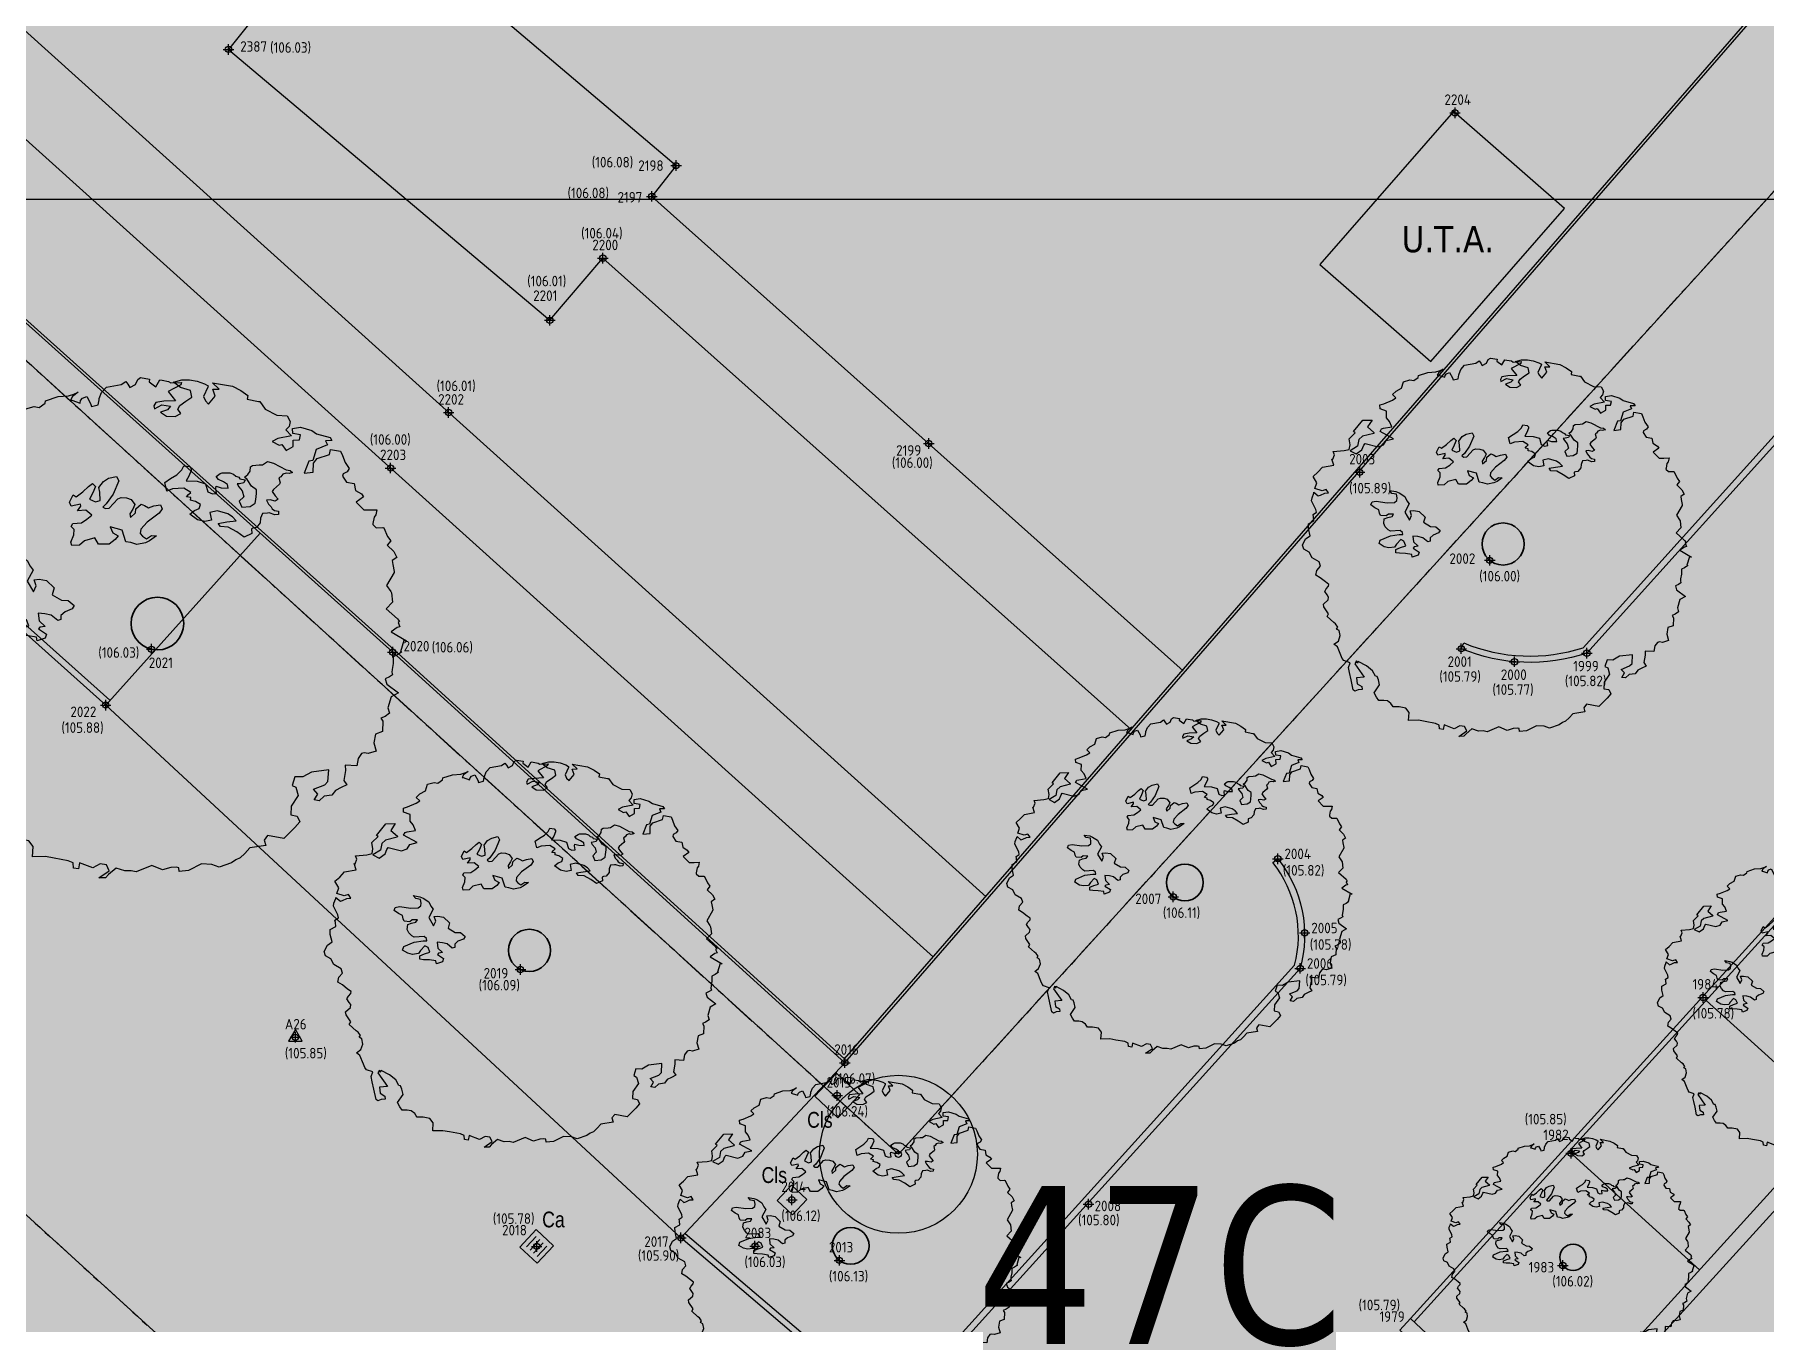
# Model space of a CAD drawing. Extents: x 9555 to 11275, y -8412 to -6382.
# Drawn here: x 10389.65 to 10422.53, y -7875.6 to -7851.13 of the extents above; entities that cross this region are included whole.
import ezdxf
from ezdxf.enums import TextEntityAlignment as Align

# ---------------------------------------------------------------- set-up
doc = ezdxf.new("R2010")
doc.units = 0
doc.header["$MEASUREMENT"] = 0
doc.header["$XCLIPFRAME"] = 2
doc.header["$PDMODE"] = 33
doc.header["$PDSIZE"] = 0.12
doc.linetypes.add('PHANTOM2', pattern=[1.25, 0.625, -0.125, 0.125, -0.125, 0.125, -0.125])
doc.layers.get('0').update_dxf_attribs({"color": 53, "lineweight": 50})
for name, color, linetype in [('01_PROG', 7, 'Continuous'), ('02_CAT', 7, 'Continuous'), ('Conf Lotti-Retino', 253, 'Continuous'), ('Conf-N', 7, 'Continuous'), ('Conf-P', 2, 'Continuous'), ('GEI-Nome_P', 6, 'Continuous'), ('GEI-Punti', 7, 'Continuous'), ('Gei-Punti_3D', 3, 'Continuous'), ('GEI-Quote_P', 3, 'Continuous'), ('GEI-Simboli', 6, 'Continuous'), ('Immagine', 181, 'Continuous'), ('Ril-Aiuola_Retino', 85, 'Continuous'), ('Ril-Albero', 104, 'Continuous'), ('Ril-Muro', 6, 'Continuous'), ('Ril-Rec', 4, 'Continuous'), ('Ril-Strada', 4, 'Continuous'), ('Ril-Strada_Marciapiede', 4, 'Continuous'), ('Ril-Struttura_cls', 4, 'Continuous'), ('Ril-Struttura_U.T.A.', 7, 'Continuous'), ('Ril-Tomb_CADITOIA-Chiusino', 5, 'Continuous'), ('Ril-Tomb_CEMENTO-Cls', 5, 'Continuous')]:
    doc.layers.add(name, color=color, linetype=linetype)
for name, color, linetype, lineweight in [('Conf Lotti', 2, 'PHANTOM2', 30), ('Fr01 Fgl. 957D', 140, 'Continuous', 30), ('Ril-Albero_Tronco', 3, 'Continuous', 35)]:
    doc.layers.add(name, color=color, linetype=linetype, lineweight=lineweight)
doc.layers.add('Gei-Nome_p(OFF)', color=251, linetype='Continuous', plot=False)
doc.styles.add('HELVLA', font='helvl', dxfattribs={"width": 0.8})
doc.styles.get("Standard").update_dxf_attribs({"font": 'isocp.shx'})
doc.styles.add('Tahoma', font='tahoma.ttf')
picture_1 = doc.add_image_def('image1.png', size_in_pixel=(3510, 4950))
picture_2 = doc.add_image_def('image2.png', size_in_pixel=(4950, 3510))
picture_3 = doc.add_image_def('image3.png', size_in_pixel=(3510, 4950))
pattern_1 = [(90, (-0.72, 1.08), (-1.14, 0.66), [0.06, -1.005, 0.045, -0.435, 0.09, -1.065]), (100, (-1.335, 0.795), (-1.42672142, 0.40338068), [0.105, -0.255, 0.135, -0.795, 0.075, -0.99]), (110, (-0.855, 0.645), (-1.104881267, 0.66735477), [0.12, -0.825, 0.105, -0.615, 0.075, -0.48]), (120, (-0.765, 1.08), (-1.27025934, -0.10984628), [0.075, -0.495, 0.06, -0.735, 0.045, -0.975]), (130, (-1.095, 0.66), (-1.081851777, 0.169179587), [0.06, -0.66, 0.045, -0.42, 0.12, -0.765]), (140, (-0.555, 0.885), (-1.17866747, -0.40123932), [0.03, -0.555, 0.075, -0.915, 0.09, -0.465]), (150, (-0.66, 0.93), (-1.11853829, -0.49736515), [0.075, -0.615, 0.03, -0.72, 0.06, -0.555]), (160, (-0.48, 0.765), (-1.07793424, -0.54946135), [0.045, -0.285, 0.09, -0.48, 0.06, -0.66]), (170, (-1.365, 0.84), (-0.82359725, -1.04282672), [0.105, -0.66, 0.045, -0.78, 0.09, -0.735]), (180, (-0.72, 0.93), (-0.555, -1.32), [0.09, -0.465, 0.06, -0.915, 0.03, -0.93]), (190, (-1.185, 0.69), (-0.72572646, -1.239857295), [0.105, -0.585, 0.09, -0.48, 0.105, -1.095]), (200, (-0.33, 0.585), (-0.40845569, -1.20220171), [0.12, -0.39, 0.06, -0.795, 0.09, -0.87]), (210, (-0.51, 0.18), (-0.14246134, -1.43324972), [0.075, -1.005, 0.09, -0.465, 0.105, -0.615]), (220, (-0.18, 0.51), (-0.356330406, -1.395538836), [0.045, -0.33, 0.06, -0.645, 0.12, -0.84]), (230, (-1.38, 0.06), (0.17102844, -1.10298426), [0.09, -0.54, 0.105, -0.465, 0.06, -0.63]), (240, (-0.09, 1.305), (0.60383629, -1.02412486), [0.06, -0.42, 0.12, -0.93, 0.105, -0.855]), (250, (-0.93, 0.315), (0.81214345, -1.18950537), [0.09, -0.63, 0.075, -0.57, 0.06, -0.915]), (260, (-0.57, 0.405), (0.845615826, -1.078220235), [0.135, -0.495, 0.09, -0.675, 0.12, -0.66])]

# ---------------------------------------------------------------- blocks, each defined once
blk = doc.blocks.new('ALB_PINO')
at = {"layer": 'Ril-Albero'}
for points in [[(0.996, -1.089), (0.965, -1.084), (0.987, -1.048), (0.96, -1.019), (1.029, -0.991), (1.049, -0.971), (1.054, -0.9), (0.948, -0.913), (0.894, -0.943), (0.846, -0.942), (0.829, -0.995), (0.851, -1.007), (0.866, -1.058), (0.822, -1.122), (0.82, -1.177), (0.859, -1.184), (0.876, -1.219), (0.846, -1.254), (0.778, -1.322), (0.678, -1.303), (0.656, -1.332), (0.666, -1.365), (0.568, -1.38), (0.538, -1.414), (0.509, -1.441), (0.483, -1.452), (0.456, -1.471), (0.379, -1.497), (0.334, -1.481), (0.271, -1.478), (0.191, -1.519), (0.134, -1.525), (0.131, -1.501), (0.115, -1.498), (0.083, -1.5), (0.032, -1.515), (-0.035, -1.487), (-0.13, -1.526), (-0.161, -1.52), (-0.201, -1.521), (-0.253, -1.503), (-0.301, -1.543), (-0.32, -1.563), (-0.36, -1.564), (-0.296, -1.52), (-0.314, -1.484), (-0.353, -1.478), (-0.397, -1.502), (-0.479, -1.471), (-0.486, -1.509), (-0.517, -1.504), (-0.519, -1.472), (-0.549, -1.458), (-0.634, -1.443), (-0.688, -1.433), (-0.769, -1.435), (-0.765, -1.371), (-0.791, -1.335), (-0.845, -1.325), (-0.893, -1.325), (-0.899, -1.315), (-0.912, -1.297), (-0.94, -1.276), (-0.971, -1.271), (-1.011, -1.271), (-1.03, -1.244), (-1.048, -1.209), (-1.004, -1.145), (-1.013, -1.103), (-1.024, -1.077), (-1.039, -1.075), (-1.063, -1.03), (-1.112, -0.99), (-1.178, -0.954), (-1.188, -0.968), (-1.193, -0.951), (-1.205, -0.973), (-1.129, -1.082), (-1.193, -1.087), (-1.186, -1.136), (-1.15, -1.158), (-1.147, -1.183), (-1.179, -1.185), (-1.205, -1.196), (-1.219, -1.186), (-1.236, -1.103), (-1.25, -1.045), (-1.258, -1.003), (-1.244, -0.966), (-1.296, -0.948), (-1.309, -0.93), (-1.32, -0.904), (-1.348, -0.835), (-1.376, -0.814), (-1.34, -0.789), (-1.324, -0.744), (-1.332, -0.702), (-1.354, -0.691), (-1.343, -0.676), (-1.362, -0.649), (-1.377, -0.639), (-1.432, -0.589), (-1.42, -0.567), (-1.458, -0.512), (-1.461, -0.488), (-1.423, -0.454), (-1.419, -0.431), (-1.432, -0.413), (-1.451, -0.386), (-1.439, -0.364), (-1.419, -0.343), (-1.417, -0.328), (-1.445, -0.307), (-1.487, -0.275), (-1.523, -0.253), (-1.516, -0.214), (-1.486, -0.18), (-1.496, -0.146), (-1.554, -0.112), (-1.578, -0.067), (-1.621, -0.043), (-1.631, -0.01), (-1.606, 0.042), (-1.569, 0.067), (-1.583, 0.125), (-1.584, 0.165), (-1.539, 0.189), (-1.542, 0.222), (-1.546, 0.239), (-1.519, 0.258), (-1.523, 0.282), (-1.558, 0.352), (-1.554, 0.376), (-1.539, 0.413), (-1.538, 0.421), (-1.503, 0.391), (-1.486, 0.396), (-1.451, 0.413), (-1.451, 0.413), (-1.419, 0.415), (-1.438, 0.443), (-1.472, 0.433), (-1.532, 0.452), (-1.516, 0.497), (-1.546, 0.55), (-1.508, 0.583), (-1.469, 0.624), (-1.378, 0.64), (-1.393, 0.69), (-1.386, 0.689), (-1.371, 0.726), (-1.382, 0.752), (-1.293, 0.76), (-1.251, 0.769), (-1.244, 0.807), (-1.252, 0.856), (-1.203, 0.904), (-1.217, 0.914), (-1.142, 1.006), (-1.066, 1.007), (-1.102, 0.953), (-1.05, 0.908), (-1.052, 0.9), (-1.144, 0.877), (-1.173, 0.85), (-1.183, 0.796), (-1.245, 0.759), (-1.194, 0.734), (-1.148, 0.766), (-1.133, 0.803), (-1.123, 0.817), (-1.016, 0.79), (-0.973, 0.806), (-0.95, 0.842), (-0.892, 0.856), (-1.001, 0.915), (-0.989, 0.937), (-0.972, 0.942), (-0.906, 0.954), (-0.923, 0.997), (-0.949, 1.026), (-0.947, 1.081), (-1, 1.099), (-1.002, 1.131), (-0.969, 1.141), (-0.9, 1.169), (-0.872, 1.188), (-0.899, 1.216), (-0.87, 1.243), (-0.826, 1.267), (-0.809, 1.32), (-0.758, 1.335), (-0.727, 1.329), (-0.691, 1.355), (-0.688, 1.37), (-0.611, 1.396), (-0.546, 1.4), (-0.513, 1.41), (-0.487, 1.422), (-0.523, 1.396), (-0.535, 1.374), (-0.527, 1.373), (-0.475, 1.356), (-0.472, 1.371), (-0.461, 1.385), (-0.435, 1.396), (-0.411, 1.352), (-0.406, 1.335), (-0.365, 1.344), (-0.359, 1.375), (-0.358, 1.383), (-0.343, 1.42), (-0.313, 1.454), (-0.222, 1.47), (-0.195, 1.489), (-0.182, 1.471), (-0.169, 1.452), (-0.134, 1.47), (-0.121, 1.5), (-0.103, 1.512), (-0.049, 1.503), (-0.051, 1.487), (-0.009, 1.456), (0.015, 1.499), (0.03, 1.496), (0.069, 1.489), (0.083, 1.479), (0.148, 1.483), (0.145, 1.468), (0.066, 1.426), (0.111, 1.37), (0.039, 1.367), (-0.01, 1.36), (-0.022, 1.338), (-0.017, 1.321), (0.027, 1.345), (0.081, 1.336), (0.062, 1.315), (0.019, 1.299), (0.055, 1.276), (0.11, 1.274), (0.145, 1.292), (0.126, 1.319), (0.126, 1.319), (0.138, 1.341), (0.175, 1.367), (0.211, 1.392), (0.203, 1.433), (0.142, 1.452), (0.1, 1.484), (0.151, 1.499), (0.198, 1.498), (0.245, 1.49), (0.29, 1.474), (0.29, 1.474), (0.312, 1.462), (0.31, 1.454), (0.284, 1.395), (0.295, 1.369), (0.315, 1.349), (0.356, 1.398), (0.34, 1.441), (0.38, 1.442), (0.339, 1.481), (0.463, 1.459), (0.514, 1.433), (0.557, 1.402), (0.553, 1.379), (0.622, 1.366), (0.63, 1.365), (0.662, 1.319), (0.735, 1.282), (0.798, 1.278), (0.816, 1.243), (0.81, 1.212), (0.791, 1.192), (0.824, 1.154), (0.741, 1.137), (0.706, 1.119), (0.749, 1.096), (0.766, 1.101), (0.792, 1.064), (0.836, 1.088), (0.835, 1.128), (0.875, 1.129), (0.881, 1.16), (0.834, 1.168), (0.832, 1.2), (0.881, 1.208), (0.95, 1.187), (0.978, 1.166), (1.062, 1.143), (1.074, 1.125), (1.034, 1.124), (1.046, 1.098), (0.977, 1.071), (0.956, 1.002), (0.932, 0.999), (0.902, 0.924), (0.959, 0.93), (0.961, 0.986), (0.982, 1.014), (1.059, 1.04), (1.065, 1.071), (1.126, 1.06), (1.138, 1.034), (1.154, 0.991), (1.179, 0.954), (1.168, 0.933), (1.142, 0.921), (1.139, 0.906), (1.164, 0.869), (1.211, 0.861), (1.219, 0.819), (1.255, 0.797), (1.268, 0.779), (1.222, 0.747), (1.269, 0.699), (1.309, 0.699), (1.35, 0.7), (1.344, 0.669), (1.333, 0.655), (1.326, 0.616), (1.325, 0.609), (1.346, 0.589), (1.386, 0.59), (1.393, 0.588), (1.416, 0.536), (1.435, 0.509), (1.414, 0.481), (1.455, 0.442), (1.473, 0.406), (1.445, 0.387), (1.449, 0.363), (1.457, 0.321), (1.456, 0.314), (1.41, 0.234), (1.435, 0.198), (1.441, 0.188), (1.447, 0.132), (1.408, 0.091), (1.477, 0.03), (1.489, 0.012), (1.48, 0.006), (1.492, -0.02), (1.475, -0.025), (1.438, -0.051), (1.532, -0.107), (1.516, -0.105), (1.496, -0.173), (1.504, -0.174), (1.477, -0.193), (1.451, -0.205), (1.451, -0.245), (1.444, -0.283), (1.442, -0.299), (1.447, -0.316), (1.428, -0.328), (1.402, -0.34), (1.412, -0.373), (1.483, -0.426), (1.438, -0.45), (1.418, -0.518), (1.428, -0.552), (1.401, -0.571), (1.375, -0.582), (1.387, -0.6), (1.384, -0.664), (1.341, -0.68), (1.331, -0.734), (1.346, -0.785), (1.296, -0.8), (1.272, -0.795), (1.255, -0.8), (1.234, -0.829), (1.226, -0.875), (1.155, -0.87), (1.157, -0.903), (1.146, -0.964), (1.165, -0.992), (1.13, -1.009), (1.095, -1.027), (1.074, -1.055), (1.025, -1.062)], [(0.722, 0.669), (0.688, 0.681), (0.677, 0.679), (0.646, 0.676), (0.635, 0.647), (0.633, 0.619), (0.609, 0.591), (0.588, 0.587), (0.579, 0.583), (0.58, 0.554), (0.534, 0.532), (0.488, 0.563), (0.436, 0.592), (0.388, 0.596), (0.374, 0.616), (0.427, 0.625), (0.484, 0.632), (0.461, 0.656), (0.434, 0.674), (0.369, 0.693), (0.323, 0.682), (0.332, 0.635), (0.291, 0.627), (0.247, 0.637), (0.2, 0.672), (0.229, 0.695), (0.257, 0.707), (0.265, 0.731), (0.235, 0.751), (0.204, 0.759), (0.205, 0.774), (0.179, 0.779), (0.191, 0.793), (0.205, 0.806), (0.162, 0.833), (0.093, 0.828), (0.058, 0.814), (0.045, 0.867), (0.081, 0.891), (0.12, 0.915), (0.15, 0.945), (0.162, 0.97), (0.197, 0.965), (0.207, 0.954), (0.208, 0.942), (0.193, 0.907), (0.176, 0.878), (0.244, 0.875), (0.296, 0.86), (0.31, 0.81), (0.338, 0.797), (0.364, 0.8), (0.359, 0.83), (0.362, 0.844), (0.393, 0.835), (0.436, 0.833), (0.432, 0.855), (0.407, 0.871), (0.375, 0.886), (0.362, 0.905), (0.387, 0.922), (0.398, 0.926), (0.445, 0.926), (0.469, 0.918), (0.483, 0.906), (0.501, 0.899), (0.507, 0.889), (0.54, 0.883), (0.531, 0.865), (0.506, 0.86), (0.49, 0.858), (0.5, 0.841), (0.522, 0.816), (0.531, 0.78), (0.503, 0.752), (0.52, 0.715), (0.57, 0.72), (0.602, 0.74), (0.606, 0.763), (0.609, 0.8), (0.609, 0.823), (0.579, 0.844), (0.552, 0.886), (0.536, 0.901), (0.557, 0.916), (0.571, 0.936), (0.572, 0.963), (0.586, 0.971), (0.627, 0.975), (0.646, 0.976), (0.677, 0.997), (0.715, 0.986), (0.793, 0.946), (0.817, 0.941), (0.832, 0.929), (0.81, 0.922), (0.793, 0.925), (0.771, 0.919), (0.76, 0.902), (0.748, 0.895), (0.756, 0.865), (0.752, 0.856), (0.714, 0.825), (0.706, 0.811), (0.724, 0.785), (0.743, 0.764), (0.724, 0.753), (0.693, 0.76), (0.672, 0.758), (0.683, 0.734), (0.699, 0.717), (0.706, 0.705), (0.72, 0.696), (0.745, 0.69), (0.744, 0.671)], [(-0.5, 0.779), (-0.459, 0.809), (-0.424, 0.842), (-0.4, 0.861), (-0.381, 0.842), (-0.397, 0.803), (-0.417, 0.764), (-0.38, 0.748), (-0.353, 0.757), (-0.355, 0.807), (-0.361, 0.836), (-0.332, 0.874), (-0.3, 0.893), (-0.251, 0.905), (-0.238, 0.878), (-0.272, 0.796), (-0.315, 0.736), (-0.335, 0.716), (-0.32, 0.707), (-0.296, 0.709), (-0.244, 0.767), (-0.223, 0.774), (-0.19, 0.772), (-0.161, 0.762), (-0.138, 0.731), (-0.151, 0.704), (-0.17, 0.675), (-0.166, 0.652), (-0.134, 0.68), (-0.133, 0.705), (-0.099, 0.734), (-0.079, 0.726), (-0.055, 0.711), (-0.022, 0.723), (0.019, 0.73), (0.03, 0.706), (0.01, 0.678), (-0.062, 0.624), (-0.102, 0.58), (-0.106, 0.554), (-0.092, 0.538), (-0.068, 0.52), (-0.036, 0.542), (-0.006, 0.539), (-0.049, 0.509), (-0.074, 0.497), (-0.127, 0.486), (-0.164, 0.498), (-0.194, 0.503), (-0.217, 0.575), (-0.29, 0.595), (-0.275, 0.557), (-0.241, 0.539), (-0.26, 0.516), (-0.297, 0.488), (-0.363, 0.488), (-0.384, 0.526), (-0.449, 0.509), (-0.479, 0.482), (-0.527, 0.479), (-0.532, 0.5), (-0.513, 0.545), (-0.511, 0.578), (-0.53, 0.597), (-0.521, 0.615), (-0.467, 0.62), (-0.434, 0.641), (-0.403, 0.667), (-0.44, 0.697), (-0.491, 0.694), (-0.471, 0.722), (-0.472, 0.735), (-0.53, 0.722), (-0.541, 0.746), (-0.519, 0.791)], [(-0.743, -0.084), (-0.794, -0.076), (-0.842, -0.074), (-0.872, -0.071), (-0.872, -0.044), (-0.833, -0.028), (-0.791, -0.014), (-0.806, 0.023), (-0.832, 0.036), (-0.866, -0.001), (-0.882, -0.026), (-0.929, -0.032), (-0.966, -0.023), (-1.009, 0.003), (-0.999, 0.031), (-0.917, 0.066), (-0.844, 0.077), (-0.816, 0.077), (-0.819, 0.094), (-0.838, 0.109), (-0.916, 0.105), (-0.936, 0.115), (-0.958, 0.14), (-0.971, 0.167), (-0.966, 0.206), (-0.937, 0.216), (-0.903, 0.223), (-0.89, 0.242), (-0.932, 0.244), (-0.95, 0.228), (-0.996, 0.231), (-1.004, 0.251), (-1.01, 0.278), (-1.042, 0.294), (-1.075, 0.318), (-1.066, 0.342), (-1.032, 0.348), (-0.944, 0.335), (-0.884, 0.338), (-0.863, 0.354), (-0.861, 0.375), (-0.866, 0.405), (-0.904, 0.412), (-0.923, 0.435), (-0.872, 0.426), (-0.845, 0.416), (-0.8, 0.387), (-0.783, 0.352), (-0.764, 0.328), (-0.8, 0.26), (-0.762, 0.194), (-0.745, 0.232), (-0.757, 0.269), (-0.727, 0.272), (-0.682, 0.265), (-0.634, 0.219), (-0.647, 0.177), (-0.589, 0.143), (-0.548, 0.141), (-0.512, 0.11), (-0.524, 0.09), (-0.568, 0.072), (-0.594, 0.05), (-0.594, 0.024), (-0.613, 0.018), (-0.654, 0.051), (-0.692, 0.06), (-0.733, 0.064), (-0.728, 0.017), (-0.69, -0.018), (-0.724, -0.023), (-0.732, -0.033), (-0.682, -0.065), (-0.691, -0.09), (-0.739, -0.106)]]:
    blk.add_lwpolyline(points, close=True, dxfattribs=at)
at = {"layer": 'Ril-Albero', "const_width": 0.15, "flags": 128}
blk.add_lwpolyline([(-0.075, 0, 1), (0.075, 0, 1)], format="xyb", close=True, dxfattribs=at)
blk = doc.blocks.new('TCa-a')
at = {"layer": 'Ril-Tomb_CADITOIA-Chiusino'}
for p, q in [((-0.15, 0.15), (0.15, 0.15)), ((-0.15, 0.05), (0.15, 0.05)), ((-0.15, -0.05), (0.15, -0.05)), ((-0.15, -0.15), (0.15, -0.15))]:
    blk.add_line(p, q, dxfattribs=at)
blk.add_lwpolyline([(-0.25, -0.25), (0.25, -0.25), (0.25, 0.25), (-0.25, 0.25)], close=True, dxfattribs=at)
blk = doc.blocks.new('P-Lotto')
at = {"layer": 'Conf-N'}
blk.add_circle((0, 0), 1.5, dxfattribs=at)
at = {"layer": 'Conf-P'}
blk.add_point((0, 0), dxfattribs=at)
blk = doc.blocks.new('20043-1_Prog-Confini')
at = {"layer": 'Conf Lotti-Retino'}
h = blk.add_hatch(color=256, dxfattribs=at)
h.paths.add_polyline_path([(10440.904, -7860.831), (10481.594, -7897.835), (10443.955, -7939.223), (10455.053, -7949.315), (10501.476, -7898.267), (10547.189, -7848.002), (10411.97, -7725.031), (10340.578, -7745.23), (10225.512, -7871.756), (10219.572, -7866.354), (10165.524, -7925.785), (10195.694, -7953.18), (10249.907, -8002.481), (10270.622, -8021.32), (10278.897, -8012.22), (10188.639, -7930.138), (10307.726, -7799.19), (10366.912, -7853.014), (10397.984, -7881.272), (10388.565, -7891.63), (10401.881, -7903.74)])
h.paths.add_polyline_path([(10406.058, -7872.394), (10374.985, -7844.136), (10315.8, -7790.312), (10347.147, -7755.842), (10408.825, -7738.391), (10442.939, -7769.415), (10528.018, -7846.787), (10491.686, -7886.738), (10437.68, -7837.623)], flags=16)
for color, points in [(41, [(10374.985, -7844.136), (10442.939, -7769.415), (10528.018, -7846.787), (10491.686, -7886.738), (10437.68, -7837.623), (10406.058, -7872.394)]), (43, [(10366.912, -7853.014), (10397.984, -7881.272), (10370.399, -7911.605), (10339.327, -7883.347)])]:
    blk.add_hatch(color=color, dxfattribs=at).paths.add_polyline_path(points)
at = {"layer": 'Conf Lotti'}
for p, q in [((10406.058, -7872.394), (10315.8, -7790.312)), ((10307.726, -7799.19), (10397.984, -7881.272)), ((10437.68, -7837.623), (10406.058, -7872.394))]:
    blk.add_line(p, q, dxfattribs=at)
at = {"layer": 'Conf-P'}
blk.add_blockref('P-Lotto', (10406.058, -7872.394), dxfattribs=at)
at = {"layer": 'Conf-N', "style": 'Tahoma'}
blk.add_text('47C', height=3, dxfattribs=at).set_placement((10407.538, -7875.995))
blk = doc.blocks.new('-Fgl. 957D Estratto Foglio Intero_PostFR1')
at = {"layer": 'Immagine'}
image = blk.add_image(picture_1, insert=(10047.107, -8052.467), size_in_units=(594.323, 838.148), rotation=0.001621, dxfattribs=at)
image.set_boundary_path([(307.502, 335.181), (3170.12, 4586.921)])
image.dxf.flags = 15
blk = doc.blocks.new('-Fgl. 957E Estratto Foglio Intero_PostFR2')
at = {"layer": 'Immagine'}
image = blk.add_image(picture_2, insert=(9917.284, -8422.509), size_in_units=(838.183, 594.348), rotation=0.00109, dxfattribs=at)
image.set_boundary_path([(308.756, 193.629), (4680.161, 3410.458)])
image.dxf.flags = 15
blk = doc.blocks.new('-Fgl. 958 Estratto Foglio Intero_PostFR3')
at = {"layer": 'Immagine'}
image = blk.add_image(picture_3, insert=(9716.786, -8308.175), size_in_units=(1485.814, 2095.379), rotation=-0.001044, dxfattribs=at)
image.set_boundary_path([(486.986, 415.0435), (2987.88, 4584.8433)])
image.dxf.flags = 15
blk = doc.blocks.new('- Fogli_Unione (Estratti_20043_SpostatoComeAll.957E_SuRIL_PostFR1-FR2-FR3 (2021-02-08)')
for name in ['-Fgl. 958 Estratto Foglio Intero_PostFR3', '-Fgl. 957D Estratto Foglio Intero_PostFR1', '-Fgl. 957E Estratto Foglio Intero_PostFR2']:
    blk.add_blockref(name, (0, 0))
blk = doc.blocks.new('2493-1_PostFRAZ')
at = {"layer": 'Fr01 Fgl. 957D'}
blk.add_line((10307.726, -7799.19), (10397.984, -7881.272), dxfattribs=at)
for points in [[(10406.058, -7872.394), (10315.8, -7790.312), (10347.147, -7755.842), (10408.825, -7738.391), (10449.833, -7775.684)], [(10512.121, -7832.33), (10528.018, -7846.787), (10491.686, -7886.738), (10437.68, -7837.623), (10406.058, -7872.394)]]:
    blk.add_lwpolyline(points, dxfattribs=at)
at = {"layer": '02_CAT'}
blk.add_blockref('- Fogli_Unione (Estratti_20043_SpostatoComeAll.957E_SuRIL_PostFR1-FR2-FR3 (2021-02-08)', (2.401, 6.764), dxfattribs=at)

msp = doc.modelspace()

# ---------------------------------------------------------------- hatches: boundary and pattern name
at = {"layer": 'Ril-Aiuola_Retino'}
h = msp.add_hatch(dxfattribs=at)
h.set_pattern_fill('TEXTURE', color=256, scale=1.5, angle=90, style=0)
h.set_pattern_definition(pattern_1)
h.paths.add_polyline_path([(10377.265, -7845.645), (10377.289, -7845.742), (10377.218, -7845.759), (10385.452, -7858.745), (10391.08, -7863.774), (10391.871, -7862.896), (10391.871, -7862.804, -0.350264), (10391.482, -7862.316, -0.913739), (10392.474, -7862.227), (10393.937, -7860.602)])
h.paths.add_polyline_path([(10413.584, -7868.804, 0.236892), (10413.172, -7866.856), (10413.266, -7866.782), (10416.752, -7862.793), (10416.752, -7862.663, 0.183214), (10419.069, -7862.774), (10425.972, -7855.113, 0.263005), (10425.826, -7853.767), (10425.923, -7853.697), (10428.699, -7847.691), (10428.699, -7847.57), (10429.688, -7847.687), (10430.658, -7847.584), (10430.925, -7847.317), (10433.357, -7840.757), (10433.47, -7840.798), (10435.746, -7835.473), (10435.616, -7835.625), (10435.559, -7835.577), (10414.821, -7859.413), (10414.821, -7859.444), (10414.793, -7859.444), (10405.04, -7870.655), (10404.866, -7870.841), (10405.318, -7871.264), (10404.908, -7871.702), (10404.456, -7871.279), (10402.01, -7873.895), (10405.262, -7876.666, 0.283255), (10406.326, -7876.831)])
h.paths.add_polyline_path([(10411.15, -7867.233, -1), (10411.85, -7867.233, -1)], flags=16)
h.paths.add_polyline_path([(10405.502, -7874.131, -1), (10404.802, -7874.131, -1)], flags=16)
h.paths.add_polyline_path([(10404.318, -7873.251), (10404.045, -7873.543), (10403.753, -7873.27), (10404.026, -7872.978)], flags=16)
h.paths.add_polyline_path([(10417.145, -7860.806, -1), (10417.945, -7860.806, -1)], flags=16)
h.paths.add_polyline_path([(10404.28, -7871.945), (10404.88, -7871.945), (10404.88, -7871.522), (10404.28, -7871.522)], flags=24)
h.paths.add_polyline_path([(10403.414, -7872.995), (10404.013, -7872.995), (10404.013, -7872.572), (10403.414, -7872.572)], flags=24)
h = msp.add_hatch(dxfattribs=at)
h.set_pattern_fill('TEXTURE', color=256, scale=1.5, angle=90)
h.set_pattern_definition(pattern_1)
h.paths.add_polyline_path([(10421.277, -7874.588), (10418.837, -7872.375), (10418.767, -7872.375), (10415.857, -7875.578), (10418.298, -7877.866)])
h.paths.add_polyline_path([(10418.625, -7874.349, -1), (10419.125, -7874.349, -1)], flags=16)
h.paths.add_polyline_path([(10366.64, -7934.316), (10366.22, -7933.14, -0.221447), (10363.715, -7933.153), (10356.141, -7941.233), (10348.064, -7950.231, 0.679608), (10350.238, -7952.359), (10350.758, -7952.048), (10350.541, -7951.847), (10357.644, -7944.175)])
h.paths.add_polyline_path([(10356.517, -7942.781), (10356.15, -7943.19), (10355.74, -7942.823), (10356.108, -7942.413)], flags=16)
h.paths.add_polyline_path([(10354.108, -7945.641), (10353.574, -7946.236), (10352.979, -7945.701), (10353.513, -7945.106)], flags=16)
h.paths.add_polyline_path([(10376.527, -7923.496), (10374.281, -7921.441), (10374.273, -7921.441), (10371.294, -7924.727), (10371.191, -7925.686), (10370.474, -7926.5), (10370.474, -7926.451), (10369.553, -7926.669), (10369.065, -7927.265), (10372.366, -7928.042)])
edge = h.paths.add_edge_path(flags=16)
edge.add_ellipse((10370.869, -7926.24), major_axis=(-0.158, -0.158), ratio=0.447214, start_angle=0, end_angle=360)
edge.add_line((10371.033, -7926.24), (10370.988, -7926.24))
edge.add_ellipse((10370.869, -7926.24), major_axis=(-0.158, -0.158), ratio=0.447214, start_angle=0, end_angle=360)
edge.add_line((10370.705, -7926.24), (10370.749, -7926.24))
edge = h.paths.add_edge_path(flags=16)
edge.add_ellipse((10370.869, -7926.24), major_axis=(-0.158, -0.158), ratio=0.447214, start_angle=0, end_angle=360)
h.paths.add_polyline_path([(10391.814, -7906.792), (10389.46, -7904.684), (10376.513, -7918.969), (10378.775, -7921.04)])
h.paths.add_polyline_path([(10449.631, -7852.169), (10445.877, -7854.903), (10443.598, -7857.444), (10467.061, -7878.931), (10468.6, -7877.263), (10459.662, -7865.327)])
h.paths.add_polyline_path([(10447.756, -7858.176, -1), (10447.256, -7858.176, -1)], flags=16)
h.paths.add_polyline_path([(10452.923, -7862.827, -1), (10452.423, -7862.827, -1)], flags=16)
h.paths.add_polyline_path([(10457.617, -7867.317, -1), (10457.117, -7867.317, -1)], flags=16)
h.paths.add_polyline_path([(10461.858, -7871.503, -1), (10461.458, -7871.503, -1)], flags=16)
h.paths.add_polyline_path([(10466.48, -7875.691, -1), (10465.98, -7875.691, -1)], flags=16)
h.paths.add_polyline_path([(10442.633, -7852.719), (10439.683, -7850.073), (10437.07, -7852.987), (10438.942, -7854.663), (10439.942, -7853.545), (10440.925, -7854.546)])
h.paths.add_polyline_path([(10439.601, -7851.025, -1), (10440.201, -7851.025, -1)], flags=16)
h.paths.add_polyline_path([(10436.565, -7857.765), (10434.075, -7855.528), (10421.405, -7869.471), (10423.884, -7871.719)])
h.paths.add_polyline_path([(10432.223, -7859.253, -1), (10432.723, -7859.253, -1)], flags=16)
h.paths.add_polyline_path([(10428.227, -7864.357, -1), (10427.727, -7864.357, -1)], flags=16)
h.paths.add_polyline_path([(10423.728, -7869.501, -1), (10423.128, -7869.501, -1)], flags=16)
h.paths.add_polyline_path([(10415.899, -7880.521), (10413.419, -7878.239), (10395.983, -7897.519), (10398.381, -7899.745)])
h.paths.add_polyline_path([(10412.528, -7881.195, -1), (10413.228, -7881.195, -1)], flags=16)
h.paths.add_polyline_path([(10408.427, -7886.461, -1), (10407.927, -7886.461, -1)], flags=16)
h.paths.add_polyline_path([(10403.817, -7891.468, -1), (10403.367, -7891.468, -1)], flags=16)
h.paths.add_polyline_path([(10399.337, -7896.598, -1), (10398.537, -7896.598, -1)], flags=16)
edge = h.paths.add_edge_path()
edge.add_line((10337.975, -7966.122), (10345.57, -7957.795))
edge.add_arc((10344.121, -7956.981), 1.662, 330.6636, 483.5402)
edge.add_line((10343.203, -7955.595), (10335.607, -7963.922))
edge.add_arc((10337.056, -7964.736), 1.662, 150.6636, 303.5402)
edge = h.paths.add_edge_path(flags=16)
edge.add_ellipse((10343.602, -7955.995), major_axis=(0.125, 0.136), ratio=0.702703, start_angle=0, end_angle=360)
edge = h.paths.add_edge_path(flags=16)
edge.add_arc((10340.588, -7960.779), 0.2, 0, 360)
h.paths.add_polyline_path([(10356.194, -7942.401), (10356.793, -7942.401), (10356.793, -7941.978), (10356.194, -7941.978)], flags=24)
h.paths.add_polyline_path([(10337.612, -7962.717), (10338.203, -7963.256), (10338.743, -7962.665), (10338.152, -7962.126)], flags=16)
h.paths.add_polyline_path([(10336.928, -7963.891), (10337.371, -7964.296), (10337.775, -7963.852), (10337.332, -7963.448)], flags=16)

# ---------------------------------------------------------------- linework, layer by layer
at = {"layer": 'Gei-Nome_p(OFF)'}
msp.add_point((10409.671, -7873.342), dxfattribs=at)
at = {"layer": 'GEI-Punti', "lineweight": 30}
msp.add_lwpolyline([(10394.603, -7870.023), (10394.473, -7870.248), (10394.733, -7870.248)], close=True, dxfattribs=at)
at = {"layer": 'GEI-Punti'}
for p in [(10393.332, -7851.414), (10416.632, -7852.618), (10401.835, -7853.62), (10401.375, -7854.205), (10400.444, -7855.377), (10399.436, -7856.558), (10397.515, -7858.309), (10406.635, -7858.898), (10396.412, -7859.363), (10414.821, -7859.444), (10417.292, -7861.115), (10391.871, -7862.804), (10396.452, -7862.859), (10416.752, -7862.793), (10419.137, -7862.878), (10417.761, -7863.042), (10391, -7863.864), (10413.266, -7866.782), (10411.281, -7867.506), (10413.776, -7868.189), (10398.878, -7868.884), (10413.692, -7868.863), (10421.343, -7869.416), (10394.603, -7870.173), (10405.04, -7870.655), (10404.894, -7871.278), (10418.837, -7872.375), (10404.035, -7873.26), (10401.928, -7873.982), (10399.187, -7874.143), (10403.334, -7874.137), (10404.938, -7874.408), (10418.68, -7874.505)]:
    msp.add_point(p, dxfattribs=at)
at = {"layer": 'Gei-Punti_3D'}
for p in [(10393.332, -7851.414, 106.034), (10401.835, -7853.62, 106.084), (10401.375, -7854.205, 106.081), (10400.444, -7855.377, 106.036), (10399.436, -7856.558, 106.011), (10397.515, -7858.309, 106.01), (10406.635, -7858.898, 105.997), (10396.412, -7859.363, 105.999), (10414.821, -7859.444, 105.888), (10417.292, -7861.115, 105.998), (10391.871, -7862.804, 106.026), (10396.452, -7862.859, 106.061), (10416.752, -7862.793, 105.787), (10419.137, -7862.878, 105.822), (10417.761, -7863.042, 105.765), (10391, -7863.864, 105.876), (10413.266, -7866.782, 105.817), (10411.281, -7867.506, 106.109), (10413.776, -7868.189, 105.782), (10398.878, -7868.884, 106.094), (10413.692, -7868.863, 105.794), (10421.343, -7869.416, 105.784), (10394.603, -7870.173, 105.851), (10405.04, -7870.655, 106.067), (10404.894, -7871.278, 106.241), (10418.837, -7872.375, 105.846), (10404.035, -7873.26, 106.12), (10409.671, -7873.342, 105.798), (10401.928, -7873.982, 105.896), (10399.187, -7874.143, 105.782), (10403.334, -7874.137, 106.031), (10404.938, -7874.408, 106.13), (10418.68, -7874.505, 106.016)]:
    msp.add_point(p, dxfattribs=at)
at = {"layer": 'GEI-Simboli'}
for p, q in [((10393.332, -7851.514), (10393.332, -7851.314)), ((10393.232, -7851.414), (10393.432, -7851.414)), ((10416.532, -7852.618), (10416.732, -7852.618)), ((10416.632, -7852.718), (10416.632, -7852.518)), ((10401.735, -7853.62), (10401.935, -7853.62)), ((10401.835, -7853.72), (10401.835, -7853.52)), ((10401.275, -7854.205), (10401.475, -7854.205)), ((10401.375, -7854.305), (10401.375, -7854.105)), ((10400.444, -7855.477), (10400.444, -7855.277)), ((10400.344, -7855.377), (10400.544, -7855.377)), ((10399.336, -7856.558), (10399.536, -7856.558)), ((10399.436, -7856.658), (10399.436, -7856.458)), ((10397.515, -7858.409), (10397.515, -7858.209)), ((10397.415, -7858.309), (10397.615, -7858.309)), ((10406.534, -7858.898), (10406.735, -7858.898)), ((10406.635, -7858.998), (10406.635, -7858.797)), ((10396.312, -7859.363), (10396.512, -7859.363)), ((10396.412, -7859.463), (10396.412, -7859.263)), ((10414.721, -7859.444), (10414.921, -7859.444)), ((10414.821, -7859.544), (10414.821, -7859.345)), ((10417.192, -7861.115), (10417.392, -7861.115)), ((10417.292, -7861.215), (10417.292, -7861.015)), ((10391.772, -7862.804), (10391.971, -7862.804)), ((10391.871, -7862.904), (10391.871, -7862.704)), ((10396.452, -7862.959), (10396.452, -7862.759)), ((10416.652, -7862.793), (10416.852, -7862.793)), ((10416.752, -7862.893), (10416.752, -7862.693)), ((10419.137, -7862.978), (10419.137, -7862.778)), ((10396.352, -7862.859), (10396.552, -7862.859)), ((10417.661, -7863.042), (10417.861, -7863.042)), ((10417.761, -7863.141), (10417.761, -7862.941)), ((10419.037, -7862.878), (10419.237, -7862.878)), ((10391, -7863.964), (10391, -7863.764)), ((10390.9, -7863.864), (10391.1, -7863.864)), ((10413.166, -7866.782), (10413.366, -7866.782)), ((10413.266, -7866.882), (10413.266, -7866.681)), ((10411.281, -7867.606), (10411.281, -7867.406)), ((10411.182, -7867.506), (10411.381, -7867.506)), ((10413.776, -7868.289), (10413.776, -7868.089)), ((10413.676, -7868.189), (10413.876, -7868.189)), ((10413.692, -7868.963), (10413.692, -7868.763)), ((10398.778, -7868.884), (10398.978, -7868.884)), ((10398.878, -7868.984), (10398.878, -7868.784)), ((10413.592, -7868.863), (10413.792, -7868.863)), ((10421.243, -7869.416), (10421.443, -7869.416)), ((10421.343, -7869.516), (10421.343, -7869.316)), ((10394.603, -7870.273), (10394.603, -7870.073)), ((10394.503, -7870.173), (10394.703, -7870.173)), ((10404.94, -7870.655), (10405.14, -7870.655)), ((10405.04, -7870.755), (10405.04, -7870.555)), ((10404.794, -7871.278), (10404.994, -7871.278)), ((10404.894, -7871.378), (10404.894, -7871.178)), ((10418.737, -7872.375), (10418.937, -7872.375)), ((10418.837, -7872.475), (10418.837, -7872.275)), ((10403.935, -7873.26), (10404.135, -7873.26)), ((10404.035, -7873.36), (10404.035, -7873.16)), ((10409.571, -7873.342), (10409.771, -7873.342)), ((10409.671, -7873.442), (10409.671, -7873.242)), ((10401.828, -7873.982), (10402.028, -7873.982)), ((10401.928, -7874.082), (10401.928, -7873.882)), ((10403.334, -7874.237), (10403.334, -7874.037)), ((10399.087, -7874.143), (10399.287, -7874.143)), ((10399.187, -7874.243), (10399.187, -7874.043)), ((10403.234, -7874.137), (10403.434, -7874.137)), ((10404.938, -7874.508), (10404.938, -7874.308)), ((10404.838, -7874.408), (10405.038, -7874.408)), ((10418.58, -7874.505), (10418.78, -7874.505)), ((10418.68, -7874.605), (10418.68, -7874.405))]:
    msp.add_line(p, q, dxfattribs=at)
at = {"layer": 'Ril-Albero_Tronco'}
for centre, radius in [((10417.545, -7860.806), 0.4), ((10391.982, -7862.316), 0.5), ((10411.5, -7867.233), 0.35), ((10399.049, -7868.522), 0.4), ((10405.152, -7874.131), 0.35), ((10418.875, -7874.349), 0.25)]:
    msp.add_circle(centre, radius, dxfattribs=at)
at = {"layer": 'Ril-Muro'}
msp.add_lwpolyline([(10434.648, -7855.64), (10436.99, -7857.744), (10418.315, -7878.293), (10415.961, -7876.087), (10415.656, -7875.799), (10415.582, -7875.731), (10415.784, -7875.509), (10418.298, -7877.866), (10436.565, -7857.765), (10434, -7855.461), (10434.202, -7855.239), (10434.648, -7855.64)], dxfattribs=at)
at = {"layer": 'Ril-Rec'}
for points in [[(10377.243, -7845.558), (10396.486, -7862.822), (10405.036, -7870.584), (10435.521, -7835.544)], [(10377.265, -7845.645), (10396.452, -7862.859), (10405.04, -7870.655), (10435.558, -7835.577)]]:
    msp.add_lwpolyline(points, dxfattribs=at)
at = {"layer": 'Ril-Strada'}
for points in [[(10415.784, -7875.509), (10434, -7855.461), (10415.784, -7875.509), (10415.784, -7875.509)], [(10434.075, -7855.528), (10415.857, -7875.578)]]:
    msp.add_lwpolyline(points, dxfattribs=at)
at = {"layer": 'Ril-Strada_Marciapiede'}
for points in [[(10377.218, -7845.759), (10385.452, -7858.745), (10391.08, -7863.774)], [(10391, -7863.864), (10385.36, -7858.823), (10377.095, -7845.79)]]:
    msp.add_lwpolyline(points, dxfattribs=at)
msp.add_lwpolyline([(10425.923, -7853.697, -0.266618), (10426.074, -7855.179), (10419.137, -7862.878, -0.181717), (10416.752, -7862.793), (10416.798, -7862.683, 0.179252), (10419.069, -7862.774), (10425.972, -7855.113, 0.263005), (10425.826, -7853.767)], format="xyb", close=True, dxfattribs=at)
msp.add_lwpolyline([(10402.01, -7873.895), (10405.262, -7876.666, 0.283255), (10406.326, -7876.831), (10413.584, -7868.804, 0.236892), (10413.172, -7866.856), (10413.266, -7866.782, -0.240239), (10413.692, -7868.863), (10406.398, -7876.93, -0.289711), (10405.184, -7876.757), (10401.928, -7873.982)], format="xyb", dxfattribs=at)
at = {"layer": 'Ril-Struttura_cls'}
for p, q in [((10407.723, -7867.505), (10367.557, -7831.322)), ((10421.405, -7869.471), (10423.884, -7871.719)), ((10418.798, -7872.34), (10421.277, -7874.588))]:
    msp.add_line(p, q, dxfattribs=at)
for points in [[(10370.18, -7828.237), (10371.289, -7827.015), (10395.37, -7848.883), (10395.732, -7848.441), (10401.835, -7853.62), (10401.375, -7854.205), (10411.47, -7863.211)], [(10406.724, -7868.649), (10366.477, -7832.408), (10367.225, -7831.578)], [(10380.068, -7837.084), (10394.481, -7849.978), (10393.332, -7851.414), (10399.436, -7856.558), (10400.444, -7855.377), (10410.488, -7864.337)], [(10393.937, -7860.602), (10391, -7863.864), (10401.928, -7873.982), (10405.04, -7870.655)]]:
    msp.add_lwpolyline(points, dxfattribs=at)
at = {"layer": 'Ril-Struttura_U.T.A.'}
msp.add_lwpolyline([(10416.602, -7852.591), (10414.064, -7855.499), (10416.174, -7857.341), (10418.712, -7854.432)], close=True, dxfattribs=at)
at = {"layer": 'Ril-Tomb_CEMENTO-Cls'}
for points in [[(10404.47, -7871.292), (10404.908, -7871.702), (10405.318, -7871.264), (10404.88, -7870.854)], [(10403.753, -7873.27), (10404.026, -7872.978), (10404.318, -7873.251), (10404.045, -7873.543)]]:
    msp.add_lwpolyline(points, close=True, dxfattribs=at)

# ---------------------------------------------------------------- block references
at = {"layer": '01_PROG'}
msp.add_blockref('20043-1_Prog-Confini', (0, 0), dxfattribs=at)
at = {"layer": '02_CAT'}
msp.add_blockref('2493-1_PostFRAZ', (0, 0), dxfattribs=at)
at = {"layer": 'Ril-Albero'}
for p, xscale, yscale, zscale in [((10417.545, -7860.806), 2.335283226194637, 2.335283226194637, 2.335283226194637), ((10391.982, -7862.316), 3.088376207709251, 3.088376207709251, 3.088376207709251), ((10411.5, -7867.233), 2.072637450340816, 2.072637450340816, 2.072637450340816), ((10399.049, -7868.522), 2.389391081690974, 2.389391081690974, 2.389391081690974), ((10423.428, -7869.501), 1.80947192029502, 1.80947192029502, 1.80947192029502), ((10405.152, -7874.131), 2.107938729492773, 2.107938729492773, 2.107938729492773), ((10418.875, -7874.349), 1.512745516065203, 1.512745516065203, 1.512745516065203)]:
    msp.add_blockref('ALB_PINO', p, dxfattribs=dict(at, xscale=xscale, yscale=yscale, zscale=zscale))
at = {"layer": 'Ril-Tomb_CADITOIA-Chiusino', "xscale": 0.8999999999999998, "yscale": 0.8999999999999998, "zscale": 0.8999999999999998, "rotation": 227.2010194426676}
msp.add_blockref('TCa-a', (10399.187, -7874.143), dxfattribs=at)

# ---------------------------------------------------------------- texts
at = {"layer": 'GEI-Nome_P'}
for s, p in [('2387', (10393.555, -7851.459)), ('2204', (10416.432, -7852.468)), ('2198', (10401.117, -7853.721)), ('2197', (10400.723, -7854.322)), ('2200', (10400.244, -7855.227)), ('2201', (10399.121, -7856.19)), ('2202', (10397.315, -7858.159)), ('2203', (10396.212, -7859.213)), ('2199', (10406.015, -7859.129)), ('2003', (10414.621, -7859.294)), ('2002', (10416.526, -7861.183)), ('2020', (10396.658, -7862.845)), ('2021', (10391.818, -7863.16)), ('2001', (10416.492, -7863.139)), ('2000', (10417.502, -7863.387)), ('1999', (10418.877, -7863.224)), ('2022', (10390.33, -7864.092)), ('2004', (10413.392, -7866.789)), ('2007', (10410.558, -7867.643)), ('2005', (10413.902, -7868.197)), ('2006', (10413.818, -7868.871)), ('2019', (10398.179, -7869.056)), ('1984', (10421.143, -7869.266)), ('A26', (10394.403, -7870.023)), ('2016', (10404.84, -7870.505)), ('2015', (10404.694, -7871.128)), ('1982', (10418.31, -7872.125)), ('2014', (10403.835, -7873.11)), ('2008', (10409.785, -7873.475)), ('2018', (10398.53, -7873.934)), ('2017', (10401.232, -7874.152)), ('2083', (10403.134, -7873.987)), ('2013', (10404.738, -7874.258)), ('1983', (10418.031, -7874.639)), ('1979', (10415.197, -7875.577))]:
    msp.add_text(s, height=0.2, dxfattribs=at).set_placement(p)
at = {"layer": 'GEI-Quote_P'}
for s, p in [('(106.03)', (10394.122, -7851.477)), ('(106.08)', (10400.233, -7853.655)), ('(106.08)', (10399.773, -7854.24)), ('(106.04)', (10400.031, -7855.003)), ('(106.01)', (10399.007, -7855.912)), ('(106.01)', (10397.285, -7857.902)), ('(106.00)', (10396.018, -7858.92)), ('(106.00)', (10405.934, -7859.361)), ('(105.89)', (10414.621, -7859.845)), ('(106.00)', (10417.092, -7861.515)), ('(106.03)', (10390.859, -7862.966)), ('(106.06)', (10397.193, -7862.866)), ('(105.79)', (10416.334, -7863.421)), ('(105.77)', (10417.343, -7863.67)), ('(105.82)', (10418.719, -7863.506)), ('(105.88)', (10390.159, -7864.392)), ('(105.82)', (10413.362, -7867.102)), ('(106.11)', (10411.082, -7867.906)), ('(105.78)', (10413.873, -7868.51)), ('(106.09)', (10398.084, -7869.282)), ('(105.79)', (10413.789, -7869.184)), ('(105.78)', (10421.143, -7869.816)), ('(105.85)', (10394.403, -7870.573)), ('(106.07)', (10404.84, -7871.055)), ('(106.24)', (10404.694, -7871.678)), ('(105.85)', (10417.956, -7871.826)), ('(105.78)', (10398.354, -7873.715)), ('(106.12)', (10403.835, -7873.66)), ('(105.80)', (10409.471, -7873.742)), ('(105.90)', (10401.11, -7874.416)), ('(106.03)', (10403.134, -7874.537)), ('(106.13)', (10404.738, -7874.808)), ('(106.02)', (10418.48, -7874.905)), ('(105.79)', (10414.8, -7875.355))]:
    msp.add_text(s, height=0.2, dxfattribs=at).set_placement(p)
at = {"layer": 'Ril-Struttura_U.T.A.', "style": 'Tahoma'}
msp.add_text('U.T.A.', height=0.5, dxfattribs=at).set_placement((10415.618, -7855.265))
at = {"layer": 'Ril-Tomb_CADITOIA-Chiusino', "style": 'HELVLA', "width": 0.8}
msp.add_text('Ca', height=0.3, dxfattribs=at).set_placement((10399.506, -7873.632), align=Align.MIDDLE)
at = {"layer": 'Ril-Tomb_CEMENTO-Cls', "style": 'HELVLA', "width": 0.8}
msp.add_text('Cls', height=0.3, rotation=359.983, dxfattribs=at).set_placement((10404.567, -7871.734), align=Align.MIDDLE)
msp.add_text('Cls', height=0.3, dxfattribs=at).set_placement((10403.701, -7872.783), align=Align.MIDDLE)

doc.saveas('drawing.dxf')
